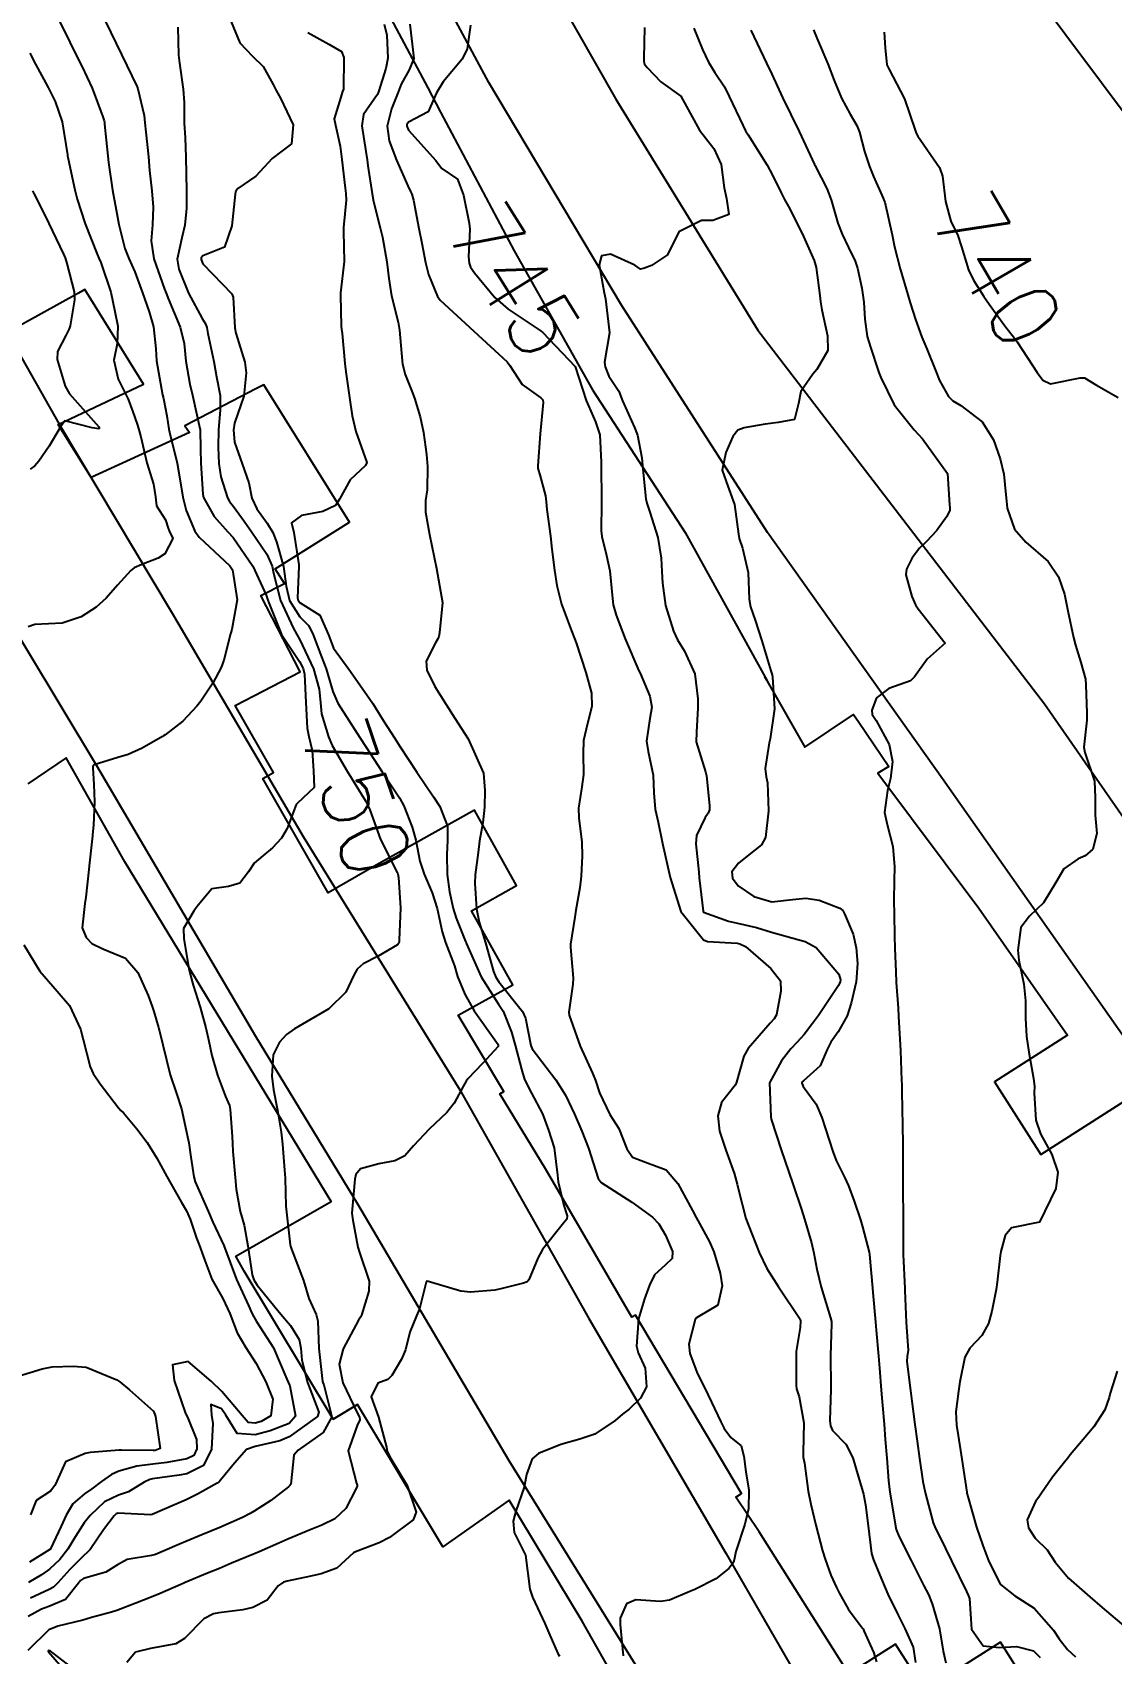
# Model space of a CAD drawing. Header units: metres. Extents: x 318500 to 325275, y 7408834 to 7428799.
# Drawn here: x 320540.8 to 320604.4, y 7409897.2 to 7409992.7 of the extents above; entities that cross this region are included whole.
import ezdxf
from ezdxf.enums import TextEntityAlignment as Align

# ---------------------------------------------------------------- set-up
doc = ezdxf.new("R2010")
doc.units = ezdxf.units.M
doc.header["$MEASUREMENT"] = 0
for name, color, linetype in [('Cotas', 45, 'Continuous'), ('Curvas de Nivel 1m', 11, 'Continuous'), ('Curvas de Nivel 5m', 15, 'Continuous'), ('Divisas', 45, 'Continuous'), ('Edificações', 30, 'Continuous'), ('Linha Férrea', 20, 'Continuous'), ('Vias Primárias', 230, 'Continuous')]:
    doc.layers.add(name, color=color, linetype=linetype)
doc.styles.add('Style-STANDARD', font='STANDARD.shx')

msp = doc.modelspace()

# ---------------------------------------------------------------- linework, layer by layer
at = {"layer": 'Curvas de Nivel 1m', "flags": 128}
for points, elevation in [([(320552.525, 7409993.278), (320553.022, 7409992.057), (320553.773, 7409991.259), (320554.405, 7409990.65), (320554.994, 7409989.602), (320555.169, 7409989.238), (320555.428, 7409988.791), (320556.162, 7409987.228), (320556.062, 7409986.11), (320554.93, 7409985.24), (320553.973, 7409984.195), (320552.903, 7409983.47), (320552.806, 7409983.367), (320552.779, 7409983.272), (320552.761, 7409983.134), (320552.551, 7409981.275), (320552.122, 7409980.021), (320550.853, 7409979.514), (320550.759, 7409979.393), (320550.753, 7409979.301), (320550.846, 7409979.038), (320552.56, 7409977.274), (320552.628, 7409977.083), (320552.74, 7409975.271), (320552.795, 7409974.958), (320553.33, 7409973.262), (320553.402, 7409972.619), (320553.27, 7409971.262), (320552.724, 7409969.654), (320552.652, 7409969.271), (320552.709, 7409968.552), (320553.162, 7409967.263), (320553.562, 7409966.145), (320553.741, 7409965.254), (320554.024, 7409964.619), (320554.645, 7409963.777), (320554.977, 7409963.237), (320555.193, 7409962.673), (320555.601, 7409961.23), (320555.754, 7409960.067), (320555.957, 7409959.226), (320556.57, 7409958.263), (320557.083, 7409957.73), (320557.343, 7409957.208), (320557.84, 7409955.901), (320558.109, 7409955.196), (320558.51, 7409953.87), (320558.791, 7409953.186), (320559.46, 7409952.146), (320560.095, 7409951.166), (320560.471, 7409950.591), (320561.413, 7409949.15), (320562.427, 7409947.615), (320562.688, 7409947.136), (320563.17, 7409945.891), (320563.388, 7409945.125), (320563.629, 7409943.873), (320563.881, 7409943.117), (320564.354, 7409942.027), (320564.639, 7409941.106), (320564.939, 7409939.714), (320565.143, 7409939.098), (320565.667, 7409937.722), (320565.853, 7409937.087), (320566.274, 7409936.045), (320566.833, 7409935.074), (320568.24, 7409933.085), (320568.248, 7409933.068), (320568.239, 7409932.982), (320567.315, 7409931.978), (320566.461, 7409931.077), (320566.351, 7409930.935), (320566.204, 7409930.66), (320565.642, 7409929.634), (320565.21, 7409929.095), (320564.17, 7409928.11), (320563.263, 7409927.123), (320562.743, 7409926.539), (320562.147, 7409926.25), (320561.221, 7409926.072), (320560.139, 7409925.775), (320559.851, 7409925.448), (320559.804, 7409925.165), (320559.656, 7409923.618), (320559.631, 7409923.167), (320559.683, 7409922.754), (320559.977, 7409921.162), (320560.075, 7409920.848), (320560.644, 7409919.154), (320560.619, 7409918.576), (320560.196, 7409917.158), (320560.133, 7409917.045), (320560.017, 7409916.86), (320559.114, 7409915.173), (320558.885, 7409914.278), (320559.1, 7409913.173), (320559.944, 7409911.41), (320560.071, 7409911.159), (320560.097, 7409911), (320559.935, 7409910.673), (320559.412, 7409909.168), (320559.892, 7409907.268), (320559.939, 7409907.16), (320559.944, 7409907.104), (320559.887, 7409906.96), (320559.264, 7409905.774), (320558.623, 7409905.179), (320557.856, 7409904.806), (320557.169, 7409904.516), (320555.847, 7409903.968), (320555.325, 7409903.745), (320554.162, 7409903.237), (320553.938, 7409903.14), (320553.838, 7409903.096), (320552.534, 7409902.555), (320551.825, 7409902.257), (320551.13, 7409901.97), (320549.812, 7409901.417), (320549.728, 7409901.384), (320549.545, 7409901.303), (320548.338, 7409900.779), (320547.799, 7409900.564), (320546.909, 7409900.217), (320545.786, 7409899.779), (320545.462, 7409899.678), (320544.288, 7409899.372), (320543.778, 7409899.212), (320542.314, 7409898.855), (320541.772, 7409898.637), (320540.545, 7409897.418)], 749), ([(320542.375, 7409993.41), (320543.02, 7409992.087), (320543.36, 7409991.396), (320543.749, 7409990.643), (320544.331, 7409989.386), (320544.963, 7409987.69), (320545.038, 7409987.456), (320545.054, 7409987.379), (320545.069, 7409987.268), (320545.263, 7409985.375), (320545.301, 7409984.997), (320545.529, 7409983.371), (320545.74, 7409982.218), (320545.909, 7409981.365), (320546.266, 7409979.952), (320546.493, 7409979.355), (320546.838, 7409978.568), (320547.301, 7409977.343), (320547.689, 7409976.217), (320547.952, 7409975.333), (320548.075, 7409974.037), (320548.115, 7409973.33), (320548.414, 7409971.656), (320548.483, 7409971.324), (320548.528, 7409971.113), (320548.728, 7409970.089), (320548.856, 7409969.319), (320548.896, 7409969.139), (320549.336, 7409967.314), (320549.479, 7409966.511), (320549.664, 7409965.31), (320549.86, 7409964.516), (320550.375, 7409963.303), (320550.635, 7409962.951), (320552.448, 7409961.272), (320552.606, 7409961.024), (320552.875, 7409959.266), (320552.563, 7409957.524), (320552.47, 7409957.271), (320552.092, 7409955.722), (320551.938, 7409955.279), (320551.442, 7409954.361), (320550.725, 7409953.297), (320550.497, 7409953.006), (320549.669, 7409952.127), (320548.631, 7409951.318), (320548.539, 7409951.26), (320548.479, 7409951.222), (320547.28, 7409950.525), (320546.462, 7409950.153), (320545.84, 7409949.978), (320544.453, 7409949.561), (320544.375, 7409949.457), (320544.364, 7409949.381), (320544.435, 7409948.404), (320544.478, 7409947.379), (320544.406, 7409945.997), (320544.356, 7409945.425), (320544.354, 7409945.38), (320544.151, 7409943.604), (320544.131, 7409943.382), (320543.968, 7409941.762), (320543.9, 7409941.384), (320543.753, 7409939.958), (320543.98, 7409939.383), (320544.315, 7409939.034), (320544.957, 7409938.724), (320546.302, 7409938.179), (320547.015, 7409937.339), (320547.632, 7409935.968), (320547.863, 7409935.326), (320547.962, 7409935.03), (320548.248, 7409934.1), (320548.438, 7409933.318), (320548.489, 7409933.065), (320548.919, 7409931.313), (320549.302, 7409930.2), (320549.593, 7409929.306), (320549.984, 7409927.48), (320550.016, 7409927.301), (320550.147, 7409926.465), (320550.312, 7409925.297), (320550.406, 7409925.016), (320551.172, 7409923.284), (320551.447, 7409922.633), (320552.08, 7409921.27), (320552.838, 7409919.258), (320553.547, 7409917.727), (320553.764, 7409917.244), (320553.844, 7409917.068), (320554.016, 7409916.796), (320555.019, 7409915.23), (320555.805, 7409913.389), (320555.877, 7409913.221), (320555.967, 7409913.006), (320556.297, 7409911.215), (320555.936, 7409910.792), (320554.818, 7409910.345), (320553.929, 7409910.113), (320552.866, 7409910.193), (320552.211, 7409911.266), (320551.946, 7409911.643), (320551.33, 7409911.899), (320551.353, 7409911.279), (320551.444, 7409910.786), (320551.355, 7409909.278), (320550.889, 7409908.302), (320549.898, 7409907.826), (320549.451, 7409907.75), (320547.893, 7409907.528), (320547.724, 7409907.491), (320547.396, 7409907.327), (320546.469, 7409906.753), (320545.878, 7409906.559), (320545.069, 7409906.165), (320544.207, 7409905.375), (320543.856, 7409904.937), (320543.252, 7409903.98), (320542.901, 7409903.389), (320542.439, 7409902.786), (320541.822, 7409902.212), (320541.347, 7409901.878), (320540.577, 7409901.418)], 752), ([(320545.11, 7409993.308), (320546.066, 7409991.364), (320546.982, 7409989.468), (320547.024, 7409989.349), (320547.392, 7409987.772), (320547.444, 7409987.343), (320547.493, 7409986.801), (320547.641, 7409985.339), (320547.719, 7409984.537), (320547.842, 7409983.336), (320547.926, 7409982.37), (320547.883, 7409981.335), (320547.801, 7409980.401), (320547.96, 7409979.333), (320548.597, 7409977.55), (320548.681, 7409977.322), (320548.721, 7409977.223), (320548.817, 7409977.007), (320549.519, 7409975.313), (320549.745, 7409974.351), (320549.857, 7409973.309), (320550.094, 7409971.962), (320550.24, 7409971.305), (320550.672, 7409969.349), (320550.683, 7409969.3), (320550.703, 7409968.133), (320550.73, 7409967.299), (320550.847, 7409965.481), (320550.888, 7409965.297), (320551.524, 7409964.162), (320552.326, 7409963.275), (320552.635, 7409962.937), (320553.786, 7409961.252), (320554.585, 7409959.548), (320554.684, 7409959.239), (320554.733, 7409959.084), (320555.475, 7409957.231), (320556.536, 7409955.629), (320556.762, 7409955.217), (320556.843, 7409954.897), (320556.923, 7409953.214), (320556.989, 7409951.717), (320557.093, 7409951.211), (320557.278, 7409950.398), (320557.376, 7409949.206), (320557.414, 7409948.227), (320556.421, 7409947.289), (320556.378, 7409947.264), (320556.349, 7409947.221), (320555.822, 7409945.81), (320555.481, 7409945.229), (320554.957, 7409944.669), (320554.384, 7409944.206), (320553.87, 7409943.755), (320553.538, 7409943.252), (320553.03, 7409942.589), (320552.357, 7409942.395), (320551.378, 7409942.262), (320550.575, 7409941.296), (320550.337, 7409940.976), (320549.719, 7409939.914), (320549.725, 7409939.306), (320550.026, 7409937.57), (320550.082, 7409937.302), (320550.279, 7409936.585), (320550.693, 7409935.293), (320551.027, 7409934.068), (320551.197, 7409933.286), (320551.385, 7409932.44), (320551.707, 7409931.278), (320552.191, 7409930.026), (320552.413, 7409929.497), (320552.467, 7409929.266), (320552.57, 7409927.669), (320552.592, 7409927.264), (320552.625, 7409926.791), (320552.763, 7409925.26), (320552.806, 7409924.573), (320553.053, 7409923.256), (320553.293, 7409922.453), (320553.495, 7409921.249), (320553.757, 7409919.542), (320553.86, 7409919.243), (320554.045, 7409918.924), (320555.451, 7409917.226), (320556.013, 7409916.555), (320556.515, 7409915.722), (320556.614, 7409915.211), (320556.687, 7409914.512), (320557.012, 7409913.204), (320557.682, 7409911.456), (320557.603, 7409911.195), (320555.928, 7409909.998), (320555.384, 7409909.767), (320553.922, 7409909.423), (320553.424, 7409909.247), (320552.71, 7409908.456), (320551.893, 7409907.441), (320551.803, 7409907.359), (320551.701, 7409907.273), (320550.54, 7409906.63), (320549.875, 7409906.296), (320549.187, 7409905.99), (320547.862, 7409905.424), (320547.769, 7409905.414), (320545.862, 7409905.499), (320545.752, 7409905.462), (320545.638, 7409905.353), (320545.008, 7409904.519), (320544.219, 7409903.374), (320544.029, 7409903.185), (320543.835, 7409903.023), (320543.026, 7409902.184), (320542.314, 7409901.395), (320542.052, 7409901.152), (320541.804, 7409901.008), (320540.708, 7409900.505)], 751), ([(320557.032, 7409992.664), (320558.26, 7409991.963), (320559.015, 7409991.54), (320559.149, 7409991.188), (320559.135, 7409989.331), (320559.075, 7409989.189), (320559.051, 7409989.127), (320558.985, 7409988.842), (320558.588, 7409987.573), (320558.659, 7409987.195), (320558.942, 7409985.964), (320559.041, 7409985.188), (320559.223, 7409983.495), (320559.268, 7409983.185), (320559.293, 7409982.796), (320559.128, 7409981.186), (320559.124, 7409980.939), (320559.165, 7409979.185), (320558.963, 7409977.329), (320558.951, 7409977.188), (320558.988, 7409975.373), (320559.009, 7409975.187), (320559.045, 7409974.938), (320559.207, 7409973.183), (320559.264, 7409972.681), (320559.488, 7409971.179), (320559.645, 7409970.092), (320559.866, 7409969.173), (320560.499, 7409967.357), (320560.43, 7409967.164), (320559.52, 7409966.335), (320558.889, 7409965.187), (320558.656, 7409964.823), (320557.909, 7409964.458), (320556.65, 7409964.236), (320556.071, 7409963.801), (320556.199, 7409963.224), (320556.51, 7409961.322), (320556.508, 7409961.221), (320556.43, 7409959.374), (320556.462, 7409959.221), (320556.579, 7409959.084), (320557.737, 7409958.368), (320558.251, 7409957.195), (320558.548, 7409956.419), (320559.445, 7409955.176), (320560.508, 7409953.682), (320560.856, 7409953.156), (320561.492, 7409952.148), (320562.13, 7409951.143), (320562.472, 7409950.62), (320563.443, 7409949.125), (320564.428, 7409947.667), (320564.803, 7409947.104), (320565.247, 7409945.936), (320565.266, 7409945.097), (320565.215, 7409944.27), (320565.233, 7409943.097), (320565.367, 7409942.083), (320565.598, 7409941.091), (320565.769, 7409940.523), (320566.321, 7409939.161), (320566.354, 7409939.08), (320566.375, 7409939.023), (320567.245, 7409937.07), (320568.266, 7409935.467), (320568.529, 7409935.056), (320569.024, 7409933.824), (320569.251, 7409933.045), (320569.615, 7409931.643), (320569.787, 7409931.036), (320570.198, 7409930.23), (320570.842, 7409929.02), (320571.204, 7409928.048), (320571.537, 7409927.009), (320571.743, 7409925.399), (320571.765, 7409925.005), (320572.109, 7409923.611), (320572.302, 7409922.998), (320572.291, 7409922.806), (320572.096, 7409922.574), (320570.844, 7409921.019), (320570.573, 7409920.522), (320570.053, 7409919.237), (320569.956, 7409919.127), (320569.724, 7409919.035), (320568.394, 7409918.706), (320568.044, 7409918.638), (320566.609, 7409918.507), (320566.042, 7409918.578), (320564.259, 7409919.107), (320564.051, 7409919.158), (320564.019, 7409919.142), (320564.01, 7409919.111), (320563.602, 7409917.54), (320563.438, 7409917.119), (320563.039, 7409916.153), (320562.785, 7409915.128), (320562.549, 7409914.574), (320561.977, 7409913.61), (320561.739, 7409913.377), (320561.155, 7409913.148), (320560.766, 7409912.344), (320561.2, 7409911.147), (320561.666, 7409909.399), (320561.706, 7409909.142), (320561.914, 7409908.718), (320562.883, 7409907.125), (320563.413, 7409905.571), (320563.244, 7409905.119), (320561.849, 7409904.073), (320561.236, 7409903.756), (320559.841, 7409903.227), (320559.73, 7409903.162), (320558.737, 7409902.266), (320557.821, 7409901.942), (320557.214, 7409901.804), (320555.814, 7409901.508), (320555.593, 7409901.443), (320555.281, 7409901.225), (320554.647, 7409900.382), (320553.791, 7409899.954), (320553.214, 7409899.824), (320551.786, 7409899.638), (320551.486, 7409899.573), (320550.914, 7409899.283), (320549.768, 7409898.133), (320549.26, 7409897.81), (320547.762, 7409897.54), (320546.89, 7409897.333), (320546.368, 7409896.724)], 748), ([(320561.529, 7409993.155), (320561.679, 7409992.505), (320561.751, 7409991.153), (320561.623, 7409990.535), (320561.186, 7409989.158), (320561.13, 7409989.017), (320560.984, 7409988.785), (320560.315, 7409987.825), (320560.21, 7409987.171), (320560.448, 7409985.656), (320560.528, 7409985.166), (320560.572, 7409984.811), (320560.813, 7409983.161), (320560.903, 7409982.714), (320561.301, 7409981.156), (320561.423, 7409980.604), (320561.684, 7409979.152), (320561.811, 7409978.18), (320561.953, 7409977.149), (320562.344, 7409975.608), (320562.44, 7409975.144), (320562.589, 7409973.325), (320562.611, 7409973.142), (320562.761, 7409972.527), (320563.152, 7409971.54), (320563.308, 7409971.132), (320563.651, 7409970.043), (320563.84, 7409969.123), (320564.011, 7409967.81), (320564.084, 7409967.119), (320564.055, 7409965.734), (320563.958, 7409965.121), (320563.955, 7409964.422), (320564.189, 7409963.117), (320564.61, 7409961.11), (320564.968, 7409959.104), (320564.781, 7409957.326), (320564.737, 7409957.107), (320564.694, 7409956.972), (320564.554, 7409956.729), (320564.002, 7409955.654), (320564.033, 7409955.117), (320564.516, 7409954.156), (320565.175, 7409953.1), (320565.693, 7409952.293), (320566.48, 7409951.08), (320567.369, 7409949.071), (320567.455, 7409948.049), (320567.445, 7409947.07), (320567.334, 7409946.147), (320567.141, 7409945.073), (320567.065, 7409944.398), (320566.88, 7409943.075), (320566.863, 7409942.575), (320566.956, 7409941.074), (320567.115, 7409940.289), (320567.499, 7409939.068), (320567.972, 7409937.386), (320568.103, 7409937.062), (320568.286, 7409936.784), (320569.676, 7409935.039), (320569.859, 7409934.639), (320570.169, 7409933.031), (320570.237, 7409932.844), (320571.633, 7409931.009), (320572.197, 7409930.107), (320572.729, 7409928.995), (320573.168, 7409927.992), (320573.55, 7409926.986), (320574.133, 7409925.211), (320574.297, 7409924.977), (320576.113, 7409923.803), (320577.32, 7409922.932), (320577.696, 7409922.526), (320578.09, 7409921.87), (320578.505, 7409920.916), (320578.489, 7409920.501), (320578.068, 7409920.099), (320577.453, 7409919.535), (320577.157, 7409918.933), (320576.851, 7409918.125), (320576.505, 7409916.943), (320576.391, 7409915.331), (320576.488, 7409914.943), (320576.89, 7409914.033), (320576.982, 7409912.935), (320576.624, 7409912.276), (320575.95, 7409911.629), (320575.57, 7409911.331), (320575.124, 7409910.962), (320573.932, 7409910.164), (320573.057, 7409909.861), (320571.926, 7409909.554), (320570.611, 7409909.02), (320570.245, 7409908.695), (320569.901, 7409907.785), (320569.788, 7409907.135), (320569.766, 7409907.032), (320569.286, 7409905.621), (320569.129, 7409905.041), (320569.184, 7409904.371), (320569.84, 7409903.03), (320570.11, 7409901.025), (320570.257, 7409900.569), (320570.983, 7409899.012), (320571.23, 7409898.464), (320571.763, 7409897.255), (320571.846, 7409897.084)], 747), ([(320563.04, 7409993.14), (320563.282, 7409991.136), (320563.003, 7409990.453), (320562.532, 7409989.607), (320562.354, 7409989.146), (320561.967, 7409988.158), (320561.698, 7409987.153), (320561.821, 7409986.278), (320562.253, 7409985.147), (320562.915, 7409983.623), (320563.081, 7409983.307), (320563.158, 7409983.136), (320563.248, 7409982.791), (320563.573, 7409981.13), (320563.736, 7409980.258), (320563.955, 7409979.123), (320564.136, 7409978.413), (320564.674, 7409977.112), (320564.827, 7409976.912), (320566.8, 7409975.08), (320568.773, 7409973.27), (320568.933, 7409973.058), (320569.649, 7409971.937), (320570.751, 7409971.159), (320570.82, 7409971.098), (320570.861, 7409971.028), (320570.889, 7409970.887), (320570.72, 7409969.03), (320570.572, 7409967.152), (320570.569, 7409967.032), (320570.589, 7409966.932), (320570.686, 7409966.625), (320571.029, 7409965.38), (320571.067, 7409965.024), (320571.108, 7409964.579), (320571.321, 7409963.02), (320571.406, 7409962.241), (320571.555, 7409961.016), (320571.698, 7409960.111), (320571.971, 7409959.009), (320572.567, 7409957.436), (320572.734, 7409956.998), (320572.825, 7409956.728), (320573.402, 7409954.991), (320573.733, 7409953.773), (320573.747, 7409952.988), (320573.492, 7409951.988), (320573.271, 7409950.992), (320573.236, 7409950.225), (320573.262, 7409948.992), (320573.17, 7409948.262), (320572.964, 7409946.995), (320572.984, 7409946.425), (320573.174, 7409944.992), (320573.189, 7409944.191), (320573.122, 7409942.992), (320573.045, 7409942.308), (320572.819, 7409940.995), (320572.751, 7409940.581), (320572.492, 7409938.998), (320572.49, 7409938.825), (320572.655, 7409936.996), (320572.643, 7409936.638), (320572.409, 7409934.999), (320572.43, 7409934.827), (320573.069, 7409932.992), (320573.792, 7409931.409), (320573.973, 7409930.982), (320574.199, 7409930.239), (320574.819, 7409928.97), (320575.352, 7409928.143), (320575.816, 7409926.955), (320576.153, 7409926.458), (320576.914, 7409926.173), (320578.142, 7409925.708), (320578.827, 7409924.913), (320579.691, 7409923.319), (320579.907, 7409922.902), (320580.097, 7409922.55), (320580.678, 7409921.483), (320580.931, 7409920.887), (320581.304, 7409919.639), (320581.424, 7409918.879), (320581.172, 7409917.744), (320580.022, 7409917.052), (320579.921, 7409917.001), (320579.845, 7409916.902), (320579.46, 7409915.451), (320579.519, 7409914.905), (320579.982, 7409913.701), (320580.392, 7409912.894), (320580.805, 7409912.039), (320581.357, 7409910.879), (320581.542, 7409910.482), (320581.931, 7409909.96), (320582.541, 7409909.475), (320582.713, 7409908.858), (320582.831, 7409907.931), (320583, 7409906.853), (320582.975, 7409905.752), (320582.769, 7409904.856), (320582.228, 7409903.249), (320582.161, 7409902.865), (320582.105, 7409902.597), (320581.831, 7409902.254), (320581.067, 7409901.632), (320579.812, 7409901.019), (320579.721, 7409900.982), (320579.53, 7409900.894), (320578.336, 7409900.378), (320577.801, 7409900.315), (320576.342, 7409900.402), (320575.798, 7409900.159), (320575.422, 7409899.317), (320575.42, 7409898.954), (320575.604, 7409897.109)], 746), ([(320576.862, 7409992.953), (320576.819, 7409991.147), (320576.817, 7409990.953), (320576.857, 7409990.801), (320577.007, 7409990.607), (320577.82, 7409989.759), (320578.99, 7409988.92), (320580.093, 7409986.909), (320580.944, 7409985.822), (320581.365, 7409984.893), (320581.542, 7409983.516), (320581.691, 7409982.888), (320581.831, 7409981.951), (320580.89, 7409981.599), (320580.207, 7409981.59), (320578.88, 7409980.92), (320578.217, 7409979.572), (320577.26, 7409978.944), (320576.848, 7409978.783), (320576.614, 7409978.72), (320576.294, 7409978.958), (320574.859, 7409979.601), (320574.334, 7409979.509), (320574.181, 7409978.987), (320574.484, 7409977.333), (320574.551, 7409976.983), (320574.8, 7409974.98), (320574.502, 7409973.255), (320574.537, 7409972.982), (320574.764, 7409972.424), (320575.336, 7409971.552), (320575.563, 7409970.968), (320576.266, 7409969.417), (320576.45, 7409968.954), (320576.7, 7409967.625), (320576.762, 7409966.949), (320576.938, 7409965.211), (320576.994, 7409964.945), (320577.178, 7409964.426), (320577.647, 7409962.935), (320577.841, 7409961.712), (320577.886, 7409960.931), (320577.916, 7409960.243), (320578.09, 7409958.928), (320578.567, 7409957.419), (320578.808, 7409956.918), (320579.219, 7409956.245), (320579.815, 7409954.907), (320579.992, 7409953.428), (320580.003, 7409952.905), (320579.913, 7409951.481), (320579.905, 7409950.906), (320580.453, 7409949.131), (320580.511, 7409948.899), (320580.692, 7409947.156), (320580.69, 7409946.896), (320580.609, 7409946.716), (320580.423, 7409946.455), (320579.914, 7409945.398), (320579.873, 7409944.905), (320580.048, 7409943.23), (320580.083, 7409942.903), (320580.304, 7409940.937), (320580.314, 7409940.9), (320580.34, 7409940.877), (320581.803, 7409940.347), (320582.334, 7409940.226), (320583.457, 7409939.973), (320584.333, 7409939.7), (320585.882, 7409939.269), (320586.325, 7409939.163), (320586.971, 7409938.81), (320588.297, 7409937.23), (320588.395, 7409936.892), (320588.387, 7409936.789), (320588.288, 7409936.558), (320587.095, 7409934.808), (320586.752, 7409934.323), (320586.253, 7409933.673), (320585.845, 7409933.223), (320585.469, 7409932.828), (320584.928, 7409932.134), (320584.21, 7409930.84), (320584.292, 7409928.839), (320584.317, 7409928.7), (320584.933, 7409926.832), (320585.335, 7409925.635), (320585.614, 7409924.825), (320586.108, 7409923.381), (320586.284, 7409922.817), (320586.682, 7409921.408), (320586.82, 7409920.809), (320587.001, 7409919.871), (320587.268, 7409918.802), (320587.808, 7409917.008), (320587.866, 7409916.792), (320587.878, 7409916.652), (320587.816, 7409914.793), (320587.827, 7409912.937), (320587.825, 7409912.792), (320587.774, 7409910.962), (320587.783, 7409910.792), (320587.801, 7409910.654), (320587.936, 7409910.373), (320588.722, 7409909.572), (320589.123, 7409908.772), (320589.3, 7409908.158), (320589.716, 7409906.763), (320589.755, 7409906.629), (320589.879, 7409905.994), (320590.02, 7409904.758), (320590.222, 7409903.132), (320590.334, 7409902.753), (320590.712, 7409901.861), (320591.194, 7409900.739), (320591.792, 7409899.501), (320592.196, 7409898.726), (320592.673, 7409897.625), (320592.818, 7409896.719)], 744), ([(320579.763, 7409992.913), (320580.264, 7409991.665), (320580.621, 7409990.904), (320581.004, 7409990.306), (320581.558, 7409989.454), (320581.841, 7409988.887), (320582.64, 7409987.2), (320582.813, 7409986.872), (320582.956, 7409986.63), (320584.078, 7409984.853), (320584.384, 7409984.308), (320584.914, 7409983.223), (320585.104, 7409982.838), (320585.332, 7409982.407), (320586.147, 7409980.827), (320586.856, 7409979.229), (320586.969, 7409978.818), (320587.189, 7409977.17), (320587.229, 7409976.814), (320587.299, 7409976.336), (320587.624, 7409974.808), (320587.656, 7409973.938), (320587.003, 7409972.817), (320586.767, 7409972.552), (320586.065, 7409971.519), (320585.923, 7409970.828), (320585.694, 7409969.872), (320584.733, 7409969.706), (320583.969, 7409969.614), (320582.728, 7409969.38), (320582.358, 7409969.243), (320582.052, 7409968.88), (320581.648, 7409967.944), (320581.44, 7409966.889), (320581.755, 7409965.958), (320582.156, 7409964.878), (320582.383, 7409963.135), (320582.435, 7409962.873), (320582.632, 7409962.309), (320582.966, 7409960.865), (320583.029, 7409959.298), (320583.092, 7409958.862), (320583.376, 7409958.06), (320583.766, 7409956.852), (320584.288, 7409955.09), (320584.365, 7409954.842), (320584.392, 7409954.705), (320584.51, 7409952.84), (320584.247, 7409951.08), (320584.204, 7409950.844), (320583.965, 7409949.34), (320584.027, 7409948.846), (320584.091, 7409948.49), (320584.154, 7409946.844), (320583.981, 7409945.272), (320583.74, 7409944.85), (320582.998, 7409944.253), (320582.384, 7409943.77), (320581.999, 7409943.252), (320582.038, 7409942.875), (320582.363, 7409942.424), (320583.302, 7409941.804), (320584.357, 7409941.495), (320585.564, 7409941.622), (320586.359, 7409941.702), (320587.144, 7409941.595), (320588.353, 7409941.125), (320588.534, 7409940.969), (320588.639, 7409940.786), (320589.148, 7409939.594), (320589.313, 7409938.775), (320589.398, 7409937.865), (320589.322, 7409936.775), (320589.029, 7409935.53), (320588.79, 7409934.782), (320588.256, 7409933.828), (320587.822, 7409933.22), (320587.618, 7409932.799), (320587.196, 7409931.835), (320586.212, 7409930.962), (320586.14, 7409930.892), (320586.122, 7409930.821), (320586.207, 7409930.616), (320586.964, 7409929.581), (320587.302, 7409928.803), (320587.512, 7409928.132), (320587.943, 7409926.793), (320588.152, 7409926.255), (320588.641, 7409925.286), (320588.869, 7409924.779), (320589.21, 7409923.868), (320589.57, 7409922.768), (320589.693, 7409922.363), (320590.081, 7409920.871), (320590.099, 7409920.76), (320590.101, 7409920.738), (320590.289, 7409918.758), (320590.311, 7409918.492), (320590.459, 7409916.756), (320590.501, 7409916.269), (320590.635, 7409914.754), (320590.696, 7409914.047), (320590.802, 7409912.752), (320590.869, 7409911.833), (320590.963, 7409910.745), (320591.035, 7409909.848), (320591.12, 7409908.742), (320591.224, 7409907.416), (320591.305, 7409906.739), (320591.594, 7409905.004), (320591.633, 7409904.733), (320591.671, 7409904.545), (320591.854, 7409904.107), (320592.552, 7409902.723), (320593.314, 7409901.219), (320593.571, 7409900.712), (320593.802, 7409900.165), (320594.223, 7409898.703), (320594.451, 7409897.384), (320594.592, 7409896.698)], 743), ([(320583.113, 7409992.795), (320584.043, 7409990.855), (320584.351, 7409990.198), (320584.99, 7409988.84), (320585.96, 7409986.83), (320586.872, 7409984.88), (320586.901, 7409984.82), (320586.929, 7409984.765), (320587.589, 7409983.482), (320587.845, 7409982.806), (320588.25, 7409981.439), (320588.491, 7409980.796), (320588.868, 7409980.001), (320589.268, 7409979.196), (320589.406, 7409978.782), (320589.661, 7409977.6), (320589.771, 7409976.776), (320589.834, 7409975.794), (320589.978, 7409974.772), (320590.16, 7409974.139), (320590.624, 7409972.762), (320590.659, 7409972.652), (320590.766, 7409972.343), (320591.549, 7409970.752), (320592.728, 7409969.262), (320593.228, 7409968.732), (320594.69, 7409966.71), (320594.812, 7409964.849), (320594.829, 7409964.708), (320594.838, 7409964.537), (320594.662, 7409964.162), (320594.043, 7409963.325), (320593.48, 7409962.727), (320593.057, 7409962.31), (320592.625, 7409961.741), (320592.281, 7409961.078), (320592.246, 7409960.744), (320592.597, 7409959.454), (320592.817, 7409958.962), (320592.969, 7409958.734), (320594.56, 7409956.71), (320593.5, 7409955.771), (320592.75, 7409954.737), (320592.528, 7409954.503), (320591.237, 7409954.039), (320590.517, 7409953.49), (320590.251, 7409952.764), (320590.264, 7409952.521), (320590.501, 7409952.157), (320591.263, 7409950.752), (320591.465, 7409949.75), (320591.343, 7409948.751), (320591.157, 7409948.038), (320590.997, 7409946.754), (320591.137, 7409946.035), (320591.487, 7409944.749), (320591.575, 7409943.555), (320591.568, 7409942.748), (320591.545, 7409941.561), (320591.55, 7409940.748), (320591.581, 7409939.497), (320591.599, 7409938.747), (320591.651, 7409937.395), (320591.681, 7409936.746), (320591.785, 7409935.235), (320591.823, 7409934.744), (320591.919, 7409933.069), (320591.933, 7409932.743), (320591.99, 7409930.965), (320592, 7409930.742), (320592.039, 7409928.894), (320592.042, 7409928.741), (320592.063, 7409926.84), (320592.065, 7409926.741), (320592.075, 7409924.797), (320592.074, 7409924.741), (320592.087, 7409922.764), (320592.084, 7409922.74), (320592.08, 7409920.74), (320592.184, 7409918.738), (320592.183, 7409918.603), (320592.266, 7409916.736), (320592.379, 7409915.109), (320592.318, 7409914.735), (320592.3, 7409914.431), (320592.511, 7409912.732), (320592.594, 7409912.097), (320592.772, 7409910.722), (320592.908, 7409909.742), (320593.051, 7409908.719), (320593.244, 7409907.372), (320593.374, 7409906.715), (320593.864, 7409904.943), (320593.952, 7409904.709), (320594.574, 7409903.426), (320594.939, 7409902.694), (320595.813, 7409900.901), (320595.925, 7409900.678), (320595.997, 7409900.488), (320596.112, 7409898.675), (320596.801, 7409897.695), (320597.769, 7409897.592), (320598.755, 7409897.655), (320599.768, 7409897.4), (320600.158, 7409897.019)], 742), ([(320586.808, 7409992.822), (320587.032, 7409992.286), (320587.657, 7409990.81), (320588.03, 7409989.835), (320588.455, 7409988.798), (320588.976, 7409987.859), (320589.368, 7409987.186), (320589.519, 7409986.782), (320589.818, 7409985.652), (320590.11, 7409984.772), (320590.345, 7409984.189), (320590.911, 7409982.907), (320590.972, 7409982.759), (320590.999, 7409982.669), (320591.433, 7409980.754), (320591.583, 7409980.039), (320591.905, 7409978.749), (320592.357, 7409977.223), (320592.505, 7409976.743), (320592.815, 7409975.759), (320593.188, 7409974.734), (320593.474, 7409974.045), (320594.018, 7409972.721), (320594.228, 7409972.181), (320594.755, 7409971.228), (320595.016, 7409970.969), (320595.481, 7409970.699), (320596.736, 7409969.734), (320597.415, 7409968.673), (320597.806, 7409967.566), (320598.008, 7409966.667), (320598.072, 7409966.054), (320598.215, 7409964.665), (320598.651, 7409963.42), (320599.318, 7409962.65), (320600.623, 7409961.526), (320601.241, 7409960.621), (320601.581, 7409959.597), (320601.783, 7409958.612), (320602.125, 7409957.048), (320602.243, 7409956.605), (320602.545, 7409955.584), (320602.82, 7409954.597), (320602.852, 7409954.271), (320602.896, 7409952.596), (320602.912, 7409952.188), (320602.731, 7409950.597), (320602.79, 7409950.282), (320603.353, 7409948.591), (320603.393, 7409947.638), (320603.388, 7409946.59), (320603.492, 7409945.511), (320603.258, 7409944.591), (320602.797, 7409944.193), (320602.391, 7409944.012), (320601.555, 7409943.44), (320601.078, 7409942.619), (320600.358, 7409941.42), (320599.52, 7409940.642), (320599.016, 7409939.974), (320598.841, 7409938.652), (320598.905, 7409938.057), (320599.185, 7409936.647), (320599.289, 7409935.654), (320599.289, 7409934.645), (320599.341, 7409933.557), (320599.481, 7409932.641), (320599.769, 7409931.085), (320599.815, 7409930.636), (320599.81, 7409930.239), (320599.9, 7409928.634), (320600.178, 7409927.836), (320600.837, 7409926.62), (320601.192, 7409925.567), (320601.075, 7409924.616), (320600.11, 7409922.63), (320598.466, 7409922.293), (320598.098, 7409921.845), (320597.833, 7409920.913), (320597.791, 7409920.663), (320597.625, 7409919.096), (320597.563, 7409918.665), (320597.317, 7409917.388), (320597.12, 7409916.669), (320596.722, 7409915.971), (320596.008, 7409915.211), (320595.715, 7409914.684), (320595.429, 7409913.237), (320595.344, 7409912.689), (320595.181, 7409911.462), (320595.22, 7409910.691), (320595.319, 7409910.074), (320595.538, 7409908.686), (320595.831, 7409906.741), (320595.842, 7409906.681), (320595.887, 7409906.486), (320596.409, 7409904.672), (320596.783, 7409903.6), (320597.124, 7409902.661), (320597.82, 7409901.31), (320598.658, 7409900.642), (320599.799, 7409899.909), (320600.931, 7409898.613), (320601.273, 7409898.106), (320601.769, 7409897.49), (320602.227, 7409897.055)], 741), ([(320540.671, 7409991.435), (320541.001, 7409990.799), (320541.747, 7409989.418), (320542.158, 7409988.599), (320542.563, 7409987.406), (320542.88, 7409985.451), (320542.889, 7409985.401), (320542.927, 7409985.214), (320543.308, 7409983.396), (320543.442, 7409982.847), (320543.913, 7409981.39), (320544.634, 7409979.602), (320544.734, 7409979.381), (320544.846, 7409979.117), (320545.431, 7409977.371), (320545.677, 7409976.236), (320545.852, 7409975.364), (320545.814, 7409974.335), (320545.613, 7409973.367), (320545.863, 7409972.254), (320546.32, 7409971.356), (320546.454, 7409971.071), (320546.73, 7409970.324), (320546.985, 7409969.608), (320547.068, 7409969.345), (320547.199, 7409968.856), (320547.544, 7409967.337), (320547.938, 7409966.064), (320548.063, 7409965.329), (320548.129, 7409964.803), (320548.647, 7409963.983), (320548.799, 7409963.476), (320548.861, 7409963.318), (320549.083, 7409962.865), (320548.62, 7409961.968), (320548.216, 7409961.726), (320547.248, 7409961.34), (320546.811, 7409961.143), (320546.605, 7409960.985), (320545.825, 7409960.128), (320545.164, 7409959.371), (320544.574, 7409958.826), (320543.689, 7409958.269), (320542.565, 7409957.9), (320540.954, 7409957.814), (320540.563, 7409957.682)], 753), ([(320540.814, 7409983.346), (320540.898, 7409983.191), (320541.493, 7409982.028), (320541.779, 7409981.417), (320542.643, 7409979.614), (320542.734, 7409979.402), (320542.845, 7409979.065), (320543.269, 7409977.396), (320543.288, 7409976.923), (320543.034, 7409975.398), (320542.98, 7409975.215), (320542.791, 7409974.817), (320542.297, 7409973.887), (320542.263, 7409973.408), (320542.747, 7409971.848), (320543, 7409971.397), (320544.721, 7409969.451), (320544.737, 7409969.396), (320544.744, 7409969.38), (320544.741, 7409969.359), (320544.719, 7409969.339), (320544.328, 7409969.384), (320542.724, 7409969.8), (320542.44, 7409969.404), (320541.81, 7409968.307), (320541.196, 7409967.422), (320540.956, 7409967.156), (320540.683, 7409966.949)], 754), ([(320540.313, 7409938.959), (320541.256, 7409937.416), (320542.273, 7409936.236), (320543.004, 7409935.393), (320543.637, 7409933.995), (320543.801, 7409933.384), (320544.216, 7409931.784), (320544.391, 7409931.377), (320544.796, 7409930.776), (320545.884, 7409929.354), (320546.031, 7409929.204), (320546.177, 7409929.072), (320546.965, 7409928.135), (320547.566, 7409927.329), (320548.146, 7409926.406), (320548.737, 7409925.314), (320549.577, 7409923.837), (320549.889, 7409923.302), (320550.095, 7409922.816), (320550.474, 7409921.684), (320550.626, 7409921.292), (320550.977, 7409920.376), (320551.379, 7409919.28), (320552.033, 7409918.136), (320552.442, 7409917.264), (320552.879, 7409916.127), (320553.379, 7409915.249), (320553.986, 7409914.318), (320554.565, 7409913.234), (320554.965, 7409912.219), (320554.851, 7409911.231), (320554.275, 7409910.899), (320553.936, 7409910.804), (320553.527, 7409910.837), (320553.159, 7409911.252), (320551.961, 7409912.666), (320551.331, 7409913.28), (320549.987, 7409914.428), (320549.063, 7409914.231), (320549.163, 7409913.308), (320549.816, 7409911.427), (320549.863, 7409911.301), (320549.939, 7409911.15), (320550.482, 7409909.848), (320550.505, 7409909.291), (320550.316, 7409908.892), (320549.911, 7409908.697), (320548.738, 7409908.481), (320547.906, 7409908.387), (320546.971, 7409908.267), (320545.899, 7409907.97), (320545.47, 7409907.783), (320544.883, 7409907.365), (320544.317, 7409906.94), (320543.879, 7409906.645), (320543.202, 7409906.055), (320542.804, 7409905.391), (320542.504, 7409904.743), (320541.876, 7409903.4), (320541.863, 7409903.376), (320541.839, 7409903.36), (320540.634, 7409902.612)], 753), ([(320539.972, 7409913.564), (320541.381, 7409914.007), (320541.981, 7409914.109), (320543.212, 7409914.157), (320543.981, 7409914.099), (320545.784, 7409913.353), (320545.968, 7409913.23), (320546.531, 7409912.772), (320547.943, 7409911.507), (320548.022, 7409911.319), (320548.071, 7409911.186), (320548.336, 7409909.316), (320548.038, 7409909.199), (320547.918, 7409909.19), (320546.057, 7409909.209), (320545.918, 7409909.209), (320544.219, 7409909.072), (320543.915, 7409909.025), (320542.763, 7409908.535), (320542.257, 7409907.396), (320542.144, 7409907.14), (320541.881, 7409906.792), (320541.041, 7409906.243), (320540.709, 7409905.417)], 754), ([(320543.739, 7409895.96), (320541.855, 7409897.399), (320541.76, 7409897.422), (320541.736, 7409897.4), (320541.759, 7409897.335), (320543.474, 7409895.383)], 748)]:
    msp.add_lwpolyline(points, dxfattribs=dict(at, elevation=elevation))
at = {"layer": 'Curvas de Nivel 5m', "flags": 128}
for points, elevation in [([(320549.382, 7409992.97), (320549.426, 7409991.316), (320549.468, 7409990.85), (320549.701, 7409989.313), (320549.745, 7409988.539), (320549.756, 7409987.312), (320549.805, 7409986.454), (320549.858, 7409985.311), (320549.871, 7409984.356), (320549.88, 7409983.31), (320549.882, 7409982.318), (320549.791, 7409981.311), (320549.608, 7409980.574), (320549.346, 7409979.315), (320549.436, 7409978.719), (320550.014, 7409977.308), (320550.805, 7409975.826), (320551.011, 7409975.506), (320551.08, 7409975.296), (320551.145, 7409974.944), (320551.493, 7409973.289), (320551.657, 7409972.386), (320551.861, 7409971.283), (320551.879, 7409970.43), (320551.765, 7409969.284), (320551.748, 7409968.24), (320551.799, 7409967.283), (320551.903, 7409966.506), (320552.301, 7409965.275), (320552.429, 7409965.045), (320552.655, 7409964.75), (320553.279, 7409963.893), (320553.743, 7409963.253), (320554.621, 7409961.954), (320554.924, 7409961.237), (320555.006, 7409960.833), (320555.426, 7409959.232), (320556.165, 7409957.623), (320556.38, 7409957.222), (320556.555, 7409956.908), (320557.374, 7409955.207), (320557.702, 7409954.012), (320557.769, 7409953.201), (320557.844, 7409952.551), (320558.246, 7409951.194), (320558.472, 7409950.688), (320559.358, 7409949.176), (320560.424, 7409947.43), (320560.572, 7409947.158), (320560.677, 7409946.898), (320561.309, 7409945.151), (320562.29, 7409943.222), (320562.329, 7409943.14), (320562.367, 7409942.924), (320562.496, 7409941.138), (320562.417, 7409939.235), (320562.413, 7409939.139), (320562.398, 7409939.059), (320562.317, 7409938.955), (320561.169, 7409938.29), (320560.3, 7409937.83), (320559.938, 7409937.523), (320559.75, 7409937.168), (320559.276, 7409936.174), (320558.26, 7409935.19), (320556.248, 7409934.005), (320555.783, 7409933.686), (320555.355, 7409933.229), (320554.982, 7409932.479), (320554.904, 7409931.233), (320555.008, 7409930.422), (320555.237, 7409929.229), (320555.462, 7409927.932), (320555.539, 7409927.226), (320555.661, 7409925.701), (320555.689, 7409925.224), (320555.746, 7409923.583), (320555.772, 7409923.223), (320555.999, 7409921.303), (320556.016, 7409921.221), (320556.077, 7409921.048), (320556.779, 7409919.209), (320557.096, 7409918.143), (320557.522, 7409917.197), (320557.618, 7409916.798), (320557.69, 7409915.195), (320557.897, 7409913.265), (320557.917, 7409913.191), (320557.968, 7409913.068), (320558.44, 7409911.183), (320557.931, 7409910.255), (320556.454, 7409909.212), (320556.209, 7409908.922), (320556.027, 7409907.218), (320555.974, 7409907.133), (320555.888, 7409907.059), (320554.847, 7409906.259), (320553.866, 7409905.619), (320553.629, 7409905.478), (320553.18, 7409905.25), (320551.854, 7409904.67), (320550.786, 7409904.223), (320549.845, 7409903.832), (320549.472, 7409903.676), (320548.615, 7409903.312), (320548.072, 7409903.082), (320547.835, 7409903.013), (320546.395, 7409902.778), (320545.827, 7409902.463), (320545.144, 7409902.036), (320543.814, 7409901.655), (320543.65, 7409901.544), (320543.528, 7409901.383), (320542.754, 7409900.432), (320541.789, 7409900.005), (320541.345, 7409899.848), (320540.567, 7409899.418)], 750), ([(320566.62, 7409993.086), (320566.406, 7409991.702), (320566.123, 7409991.093), (320564.996, 7409989.754), (320564.618, 7409989.116), (320564.11, 7409987.986), (320562.963, 7409987.371), (320562.868, 7409987.234), (320562.857, 7409987.141), (320562.957, 7409986.917), (320564.571, 7409985.115), (320564.72, 7409984.905), (320564.925, 7409984.659), (320565.855, 7409984.031), (320566.202, 7409983.091), (320566.54, 7409981.43), (320566.579, 7409981.085), (320566.489, 7409979.452), (320566.529, 7409979.085), (320566.619, 7409978.855), (320566.844, 7409978.505), (320568.039, 7409977.068), (320568.82, 7409976.372), (320570.712, 7409975.12), (320570.801, 7409975.067), (320570.846, 7409975.029), (320572.77, 7409973), (320573.428, 7409970.993), (320573.976, 7409969.743), (320574.228, 7409968.985), (320574.304, 7409967.375), (320574.311, 7409966.984), (320574.328, 7409965.329), (320574.327, 7409964.983), (320574.304, 7409963.324), (320574.337, 7409962.983), (320574.623, 7409961.865), (320574.823, 7409960.977), (320574.966, 7409959.347), (320575.016, 7409958.974), (320575.192, 7409958.36), (320575.727, 7409956.962), (320576.532, 7409955.087), (320576.594, 7409954.949), (320577.172, 7409953.596), (320577.292, 7409952.938), (320577.162, 7409952.278), (320576.974, 7409950.943), (320577.071, 7409950.341), (320577.372, 7409948.936), (320577.408, 7409947.909), (320577.489, 7409946.934), (320577.659, 7409946.172), (320577.926, 7409944.927), (320578.37, 7409942.92), (320578.995, 7409940.913), (320580.324, 7409939.254), (320580.572, 7409939.145), (320582.322, 7409939.05), (320582.473, 7409939.019), (320582.807, 7409938.863), (320584.301, 7409937.564), (320584.872, 7409936.834), (320584.894, 7409936.224), (320584.631, 7409934.836), (320584.494, 7409934.601), (320584.255, 7409934.344), (320582.957, 7409932.859), (320582.699, 7409932.397), (320582.276, 7409930.869), (320582.262, 7409930.817), (320582.208, 7409930.72), (320581.387, 7409929.687), (320581.176, 7409928.885), (320581.271, 7409927.983), (320581.647, 7409926.878), (320582.14, 7409925.51), (320582.315, 7409924.867), (320582.37, 7409924.623), (320582.831, 7409922.859), (320583.18, 7409921.943), (320583.607, 7409920.847), (320584.066, 7409919.903), (320584.742, 7409918.833), (320586.021, 7409916.916), (320586.047, 7409916.82), (320586.016, 7409916.432), (320585.794, 7409915.03), (320585.78, 7409914.822), (320585.781, 7409913.014), (320585.809, 7409912.822), (320585.963, 7409912.356), (320586.247, 7409910.815), (320586.196, 7409909.08), (320586.204, 7409908.807), (320586.272, 7409908.449), (320586.503, 7409906.804), (320586.646, 7409906.035), (320586.947, 7409904.799), (320587.343, 7409903.297), (320587.491, 7409902.793), (320587.826, 7409901.86), (320588.159, 7409901.128), (320588.33, 7409900.782), (320588.865, 7409899.843), (320589.676, 7409898.762), (320589.724, 7409898.705), (320589.778, 7409898.587), (320590.348, 7409897.333), (320590.511, 7409896.749)], 745), ([(320590.961, 7409992.683), (320591.025, 7409991.76), (320591.136, 7409990.759), (320591.251, 7409990.514), (320592.164, 7409988.748), (320592.791, 7409986.913), (320592.856, 7409986.741), (320592.957, 7409986.564), (320594.222, 7409984.721), (320594.4, 7409984.193), (320594.573, 7409982.715), (320594.893, 7409981.557), (320595.298, 7409980.704), (320595.528, 7409980.042), (320595.931, 7409978.694), (320596.233, 7409978.078), (320596.834, 7409977.124), (320597.149, 7409976.677), (320598.084, 7409975.394), (320598.644, 7409974.662), (320598.797, 7409974.448), (320599.976, 7409972.642), (320600.319, 7409972.191), (320600.764, 7409971.983), (320602.504, 7409972.341), (320602.767, 7409972.335), (320603.463, 7409971.893), (320604.756, 7409971.169)], 740), ([(320604.687, 7409913.866), (320604.268, 7409912.567), (320604.221, 7409912.314), (320603.96, 7409911.591), (320603.32, 7409910.579), (320602.695, 7409909.833), (320601.925, 7409908.93), (320601.781, 7409908.744), (320601.665, 7409908.604), (320600.887, 7409907.634), (320600.186, 7409906.626), (320600.068, 7409906.447), (320599.884, 7409906.199), (320599.385, 7409905.118), (320599.463, 7409904.634), (320599.854, 7409904.043), (320600.573, 7409903.345), (320601.043, 7409902.612), (320601.826, 7409901.686), (320603.085, 7409900.581), (320603.801, 7409899.961), (320605.448, 7409898.553)], 740)]:
    msp.add_lwpolyline(points, dxfattribs=dict(at, elevation=elevation))
at = {"layer": 'Divisas'}
msp.add_lwpolyline([(320671.478, 7409910.677), (320655.124, 7409925.073), (320650.169, 7409929.769), (320632.548, 7409951.504), (320614.502, 7409975.361), (320595.14, 7410001.243), (320593.895, 7410002.908), (320577.25, 7409993.447), (320535.714, 7410079.205), (320531.362, 7410088.4), (320525.164, 7410099.36), (320534.916, 7410103.491), (320520.404, 7410123.836), (320522.708, 7410125.959), (320511.882, 7410140.84), (320494.12, 7410163.929), (320496.941, 7410168.238), (320487.821, 7410179.665), (320483.208, 7410185.432), (320486.538, 7410188.585), (320455.04, 7410232.829)], dxfattribs=at)
at = {"layer": 'Edificações'}
for points in [[(320558.063, 7410000.741), (320564.093, 7409989.395), (320564.849, 7409987.972), (320564.849, 7409987.972), (320569.18, 7409979.81), (320573.789, 7409971.623), (320579.243, 7409963.232), (320584.053, 7409954.538), (320583.949, 7409954.729), (320584.156, 7409954.347), (320586.298, 7409950.587), (320589.156, 7409952.523), (320589.47, 7409952.06), (320591.24, 7409949.446), (320590.598, 7409949.057), (320596.539, 7409941.119), (320601.765, 7409933.639), (320597.465, 7409930.897), (320600.196, 7409926.614), (320605.145, 7409929.769)], [(320588.888, 7409896.056), (320583.602, 7409904.4), (320582.238, 7409906.442), (320582.565, 7409906.66), (320576.323, 7409917.163), (320576.323, 7409917.163), (320576.117, 7409917.041), (320571.027, 7409925.772), (320568.331, 7409930.185), (320568.574, 7409930.33), (320565.885, 7409934.814), (320569.094, 7409936.612), (320566.662, 7409940.953), (320569.327, 7409942.446), (320566.84, 7409946.886), (320561.052, 7409943.643), (320558.235, 7409942.024), (320554.375, 7409948.742), (320555.013, 7409949.109), (320552.748, 7409953.052), (320556.574, 7409955.035), (320554.256, 7409959.512), (320555.65, 7409960.234), (320555.104, 7409961.08), (320559.48, 7409963.838), (320554.442, 7409971.922), (320553.979, 7409971.682), (320549.79, 7409969.515), (320550.058, 7409969.122), (320544.283, 7409966.469), (320542.332, 7409969.576), (320547.364, 7409971.964), (320543.904, 7409977.528), (320543.529, 7409977.32), (320539.312, 7409974.982)], [(320578.786, 7409889.273), (320573.194, 7409899.157), (320568.88, 7409906.278), (320564.989, 7409903.514), (320559.958, 7409911.892), (320558.527, 7409911.033), (320553.293, 7409919.75), (320552.787, 7409920.63), (320558.398, 7409923.86), (320546.264, 7409943.847), (320542.795, 7409949.963), (320540.55, 7409948.434)], [(320598.755, 7409896.424), (320597.813, 7409897.91), (320593.364, 7409895.092), (320591.646, 7409897.804), (320589.385, 7409896.371)]]:
    msp.add_lwpolyline(points, dxfattribs=at)
msp.add_lwpolyline([(320559.958, 7409911.892), (320558.527, 7409911.033)], close=True, dxfattribs=at)
at = {"layer": 'Linha Férrea'}
for points in [[(321000, 7409665.789, 0.078197), (320889.691, 7409761.645, 0.016428), (320831.735, 7409795.8, -0.029281), (320758.162, 7409840.189, -0.075107), (320633.213, 7409959.145, -0.038123), (320591.245, 7410019.369), (320569.878, 7410055.984), (320528.944, 7410130.121, 0.044252), (320455.674, 7410238.482), (320423.409, 7410279.545, -0.076357), (320336.109, 7410440.077, -0.029288), (320307.678, 7410537.206, 0.027041), (320278.586, 7410637.586, 0.100983), (320172.348, 7410808.477, 0.013159)], [(321000, 7409672.461, 0.064653), (320912.297, 7409751.466, 0.030753), (320836.249, 7409797.862, -0.016147), (320768.63, 7409837.796, -0.116635), (320583.997, 7410039.771), (320542.786, 7410113.919, 0.026405), (320494.03, 7410193.917, 0.017029), (320443.189, 7410260.7), (320429.493, 7410278.025, -0.097268), (320322.982, 7410493.451), (320310.757, 7410540.446), (320304.231, 7410567.008, 0.019913), (320282.851, 7410638.027, 0.100687), (320180.06, 7410806.177, 0.011092)]]:
    msp.add_lwpolyline(points, format="xyb", dxfattribs=at)
at = {"layer": 'Vias Primárias'}
for points in [[(320458.839, 7410178.949), (320480.291, 7410155.233), (320495.105, 7410135.421), (320511.644, 7410114.061), (320516.808, 7410106.86), (320519.609, 7410103.459), (320523.879, 7410094.752), (320528.714, 7410085.686), (320532.533, 7410078.209), (320536.069, 7410071.139), (320548.663, 7410042.506), (320552.777, 7410032.593), (320562.636, 7410010.752), (320575.171, 7409988.739), (320583.538, 7409975.137), (320600.42, 7409953.147), (320626.896, 7409915.051), (320647.906, 7409892.872), (320658.001, 7409881.613)], [(320658.621, 7409871.687), (320649.144, 7409881.507), (320641.909, 7409889.503), (320629.213, 7409902.743), (320617.182, 7409916.761), (320605.77, 7409932.568), (320594.398, 7409948.73), (320584.098, 7409963.221), (320575.505, 7409976.602), (320567.681, 7409989.723), (320560.328, 7410003.407), (320554.171, 7410016.575), (320548.444, 7410028.881), (320542.543, 7410042.774), (320536.857, 7410055.301)]]:
    msp.add_lwpolyline(points, dxfattribs=at)
for points in [[(320524.726, 7410000), (320531.627, 7409988.273), (320536.216, 7409980.485), (320542.388, 7409969.602), (320549.041, 7409958.479), (320556.76, 7409945.342), (320565.98, 7409930.423), (320573.577, 7409916.968), (320581.649, 7409903.156), (320589.522, 7409889.506), (320599.058, 7409875.541), (320605.942, 7409865.096), (320613.343, 7409855.043), (320621.732, 7409843.487), (320627.745, 7409833.208), (320633.527, 7409824.102, 0.50602), (320640.363, 7409823.93), (320654.108, 7409840.063), (320663.929, 7409852.684)], [(320610.311, 7409844.905), (320601.76, 7409858.331), (320597.894, 7409862.938), (320586.578, 7409880.058), (320568.894, 7409908.578), (320559.967, 7409923.689), (320553.961, 7409933.571), (320544.606, 7409949.492), (320536.244, 7409963.374), (320526.747, 7409978.569, 0.548937), (320522.12, 7409977.06), (320518.107, 7409961.44, -0.069848), (320515.696, 7409954.395), (320510.969, 7409945.071, -0.094603), (320500, 7409929.623), (320487.117, 7409917.628), (320457.563, 7409894.376), (320425.873, 7409868.506), (320419.106, 7409862.709), (320415.603, 7409860.404)]]:
    msp.add_lwpolyline(points, format="xyb", dxfattribs=at)

# ---------------------------------------------------------------- texts
at = {"layer": 'Cotas', "style": 'Style-STANDARD'}
for s, rotation, p in [('740', 300.02674, (320597.647, 7409978.693, 740)), ('745', 302.01651, (320569.206, 7409978.079, 745)), ('750', 288.73742, (320559.933, 7409947.64, 750))]:
    msp.add_text(s, height=4, rotation=rotation, dxfattribs=at).set_placement(p, align=Align.MIDDLE_CENTER)

doc.saveas('drawing.dxf')
